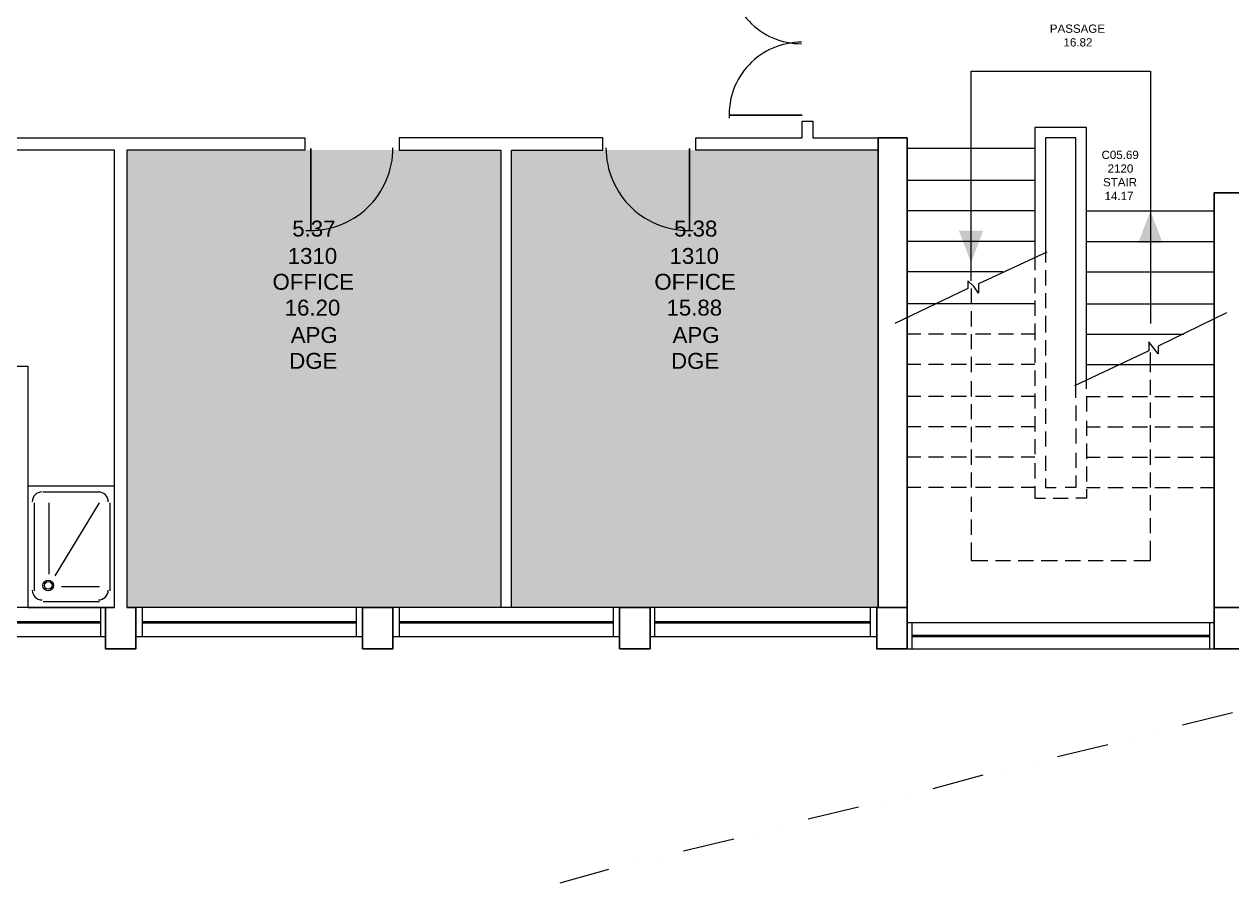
# Model space of a CAD drawing. Header units: millimetres. Extents: x 0 to 90.2, y 0 to 62.5.
# Drawn here: x 61.68 to 73.59, y 19.06 to 27.53 of the extents above; entities that cross this region are included whole.
import ezdxf

# ---------------------------------------------------------------- set-up
doc = ezdxf.new("R2010")
doc.units = ezdxf.units.MM
for name, color, linetype in [('PDF_014405$BL', 7, 'Continuous'), ('PDF_014405$DR', 7, 'Continuous'), ('PDF_014405$PL-STAIR', 7, 'Continuous'), ('PDF_014405$PL-TOIL', 7, 'Continuous'), ('PDF_014405$WA', 7, 'Continuous'), ('PDF_014405$WA-COL', 7, 'Continuous'), ('PDF_014405$WA-EXT', 7, 'Continuous'), ('PDF_014405$WN', 7, 'Continuous'), ('PDF_Text', 7, 'Continuous')]:
    doc.layers.add(name, color=color, linetype=linetype)
doc.layers.add('PDF_014405$HL-TMP', color=7, linetype='Continuous', true_color=0xe6db59)
doc.styles.add('PDF ArialMT', font='arial.ttf')

msp = doc.modelspace()

# ---------------------------------------------------------------- linework, layer by layer
at = {"layer": 'PDF_014405$BL', "lineweight": 9}
for points in [[(72.157, 23.934), (72.157, 24.024), (72.157, 26.514), (71.648, 26.514), (71.648, 25.224), (71.648, 25.104)], [(72.052, 23.844), (72.052, 23.979), (72.052, 26.409), (71.752, 26.409), (71.752, 25.284), (71.752, 25.179)], [(71.648, 25.029), (71.648, 24.879)], [(71.752, 25.104), (71.752, 24.954)], [(71.648, 24.804), (71.648, 24.654)], [(71.752, 24.879), (71.752, 24.729)], [(71.752, 24.654), (71.752, 24.489)], [(71.648, 24.579), (71.648, 24.414)], [(70.388, 24.474), (70.388, 24.474)], [(71.752, 24.414), (71.752, 24.264)], [(71.648, 24.339), (71.648, 24.189)], [(71.752, 24.189), (71.752, 24.039)], [(71.648, 24.114), (71.648, 23.964)], [(71.752, 23.964), (71.752, 23.814)], [(71.648, 23.889), (71.648, 23.739)], [(72.157, 23.859), (72.157, 23.709)], [(71.752, 23.739), (71.752, 23.589)], [(72.052, 23.769), (72.052, 23.619)], [(71.648, 23.664), (71.648, 23.514)], [(72.157, 23.619), (72.157, 23.469)], [(71.752, 23.514), (71.752, 23.364)], [(72.052, 23.544), (72.052, 23.394)], [(71.648, 23.439), (71.648, 23.289)], [(72.157, 23.394), (72.157, 23.244)], [(71.752, 23.274), (71.752, 23.124)], [(72.052, 23.304), (72.052, 23.154)], [(71.648, 23.199), (71.648, 23.049)], [(72.157, 23.169), (72.157, 23.019)], [(71.752, 23.049), (71.752, 22.959), (71.857, 22.959)], [(72.052, 23.079), (72.052, 22.959), (71.947, 22.959)], [(71.648, 22.974), (71.648, 22.854), (71.752, 22.854)], [(72.157, 22.944), (72.157, 22.854), (72.052, 22.854)], [(71.827, 22.854), (71.977, 22.854)], [(62.483, 21.775), (60.249, 21.775)], [(65.018, 21.775), (62.783, 21.775)], [(67.553, 21.775), (65.318, 21.775)], [(70.088, 21.775), (67.853, 21.775)], [(73.417, 21.625), (70.388, 21.625)], [(60.249, 21.49), (62.483, 21.49)], [(62.783, 21.49), (65.018, 21.49)], [(65.318, 21.49), (67.553, 21.49)], [(67.853, 21.49), (70.088, 21.49)], [(70.388, 21.37), (73.417, 21.37)], [(73.102, 20.62), (73.597, 20.74)], [(72.607, 20.485), (72.607, 20.485)], [(72.862, 20.545), (72.862, 20.545)], [(71.872, 20.305), (72.367, 20.425)], [(71.378, 20.185), (71.378, 20.185)], [(71.633, 20.245), (71.633, 20.245)], [(70.643, 19.99), (71.138, 20.125)], [(70.403, 19.93), (70.403, 19.93)], [(69.413, 19.69), (69.908, 19.81)], [(70.148, 19.87), (70.148, 19.87)], [(68.933, 19.555), (68.933, 19.555)], [(69.173, 19.615), (69.173, 19.615)], [(68.183, 19.375), (68.678, 19.495)], [(67.943, 19.315), (67.943, 19.315)], [(66.968, 19.06), (67.448, 19.195)], [(67.703, 19.255), (67.703, 19.255)]]:
    msp.add_lwpolyline(points, dxfattribs=at)
at = {"layer": 'PDF_014405$DR', "lineweight": 0}
for points in [[(69.353, 26.634), (68.633, 26.634), (69.353, 26.634)], [(64.508, 26.304), (64.508, 25.494), (64.508, 26.304)], [(68.243, 26.304), (68.243, 25.494), (68.243, 26.304)]]:
    msp.add_lwpolyline(points, dxfattribs=at)
for centre, radius, start, end in [((69.345, 28.051), 0.712, 177.0446, 270.0006), ((69.345, 26.642), 0.712, 89.9994, 182.9554), ((64.501, 26.312), 0.817, 267.0442, 359.9999), ((68.235, 26.312), 0.817, 180.0001, 272.9558)]:
    msp.add_arc(centre, radius, start, end, dxfattribs=at)
at = {"layer": 'PDF_014405$HL-TMP', "transparency": 33554559}
for points in [[(66.383, 26.289), (62.693, 26.289), (66.383, 21.775)], [(62.693, 26.289), (66.383, 21.775), (62.693, 21.775)], [(70.103, 26.289), (66.488, 26.289), (70.103, 21.775)], [(66.488, 26.289), (70.103, 21.775), (66.488, 21.775)]]:
    msp.add_solid(points, dxfattribs=at)
at = {"layer": 'PDF_014405$PL-STAIR', "lineweight": 9}
for points in [[(71.018, 24.999), (71.018, 25.179), (71.018, 26.304), (71.018, 27.069), (72.787, 27.069), (72.787, 25.689), (72.787, 24.579)], [(71.648, 26.304), (70.388, 26.304)], [(71.648, 25.989), (70.388, 25.989)], [(71.648, 25.689), (70.388, 25.689)], [(72.157, 25.689), (73.417, 25.689)], [(71.648, 25.389), (70.388, 25.389)], [(72.157, 25.389), (73.417, 25.389)], [(71.767, 25.284), (71.093, 24.969), (71.093, 24.879), (71.048, 24.939), (70.988, 24.999), (70.988, 24.924), (70.268, 24.579)], [(71.333, 25.089), (70.388, 25.089)], [(72.157, 25.089), (73.417, 25.089)], [(71.018, 24.924), (71.018, 24.774)], [(71.648, 24.774), (70.703, 24.774), (70.388, 24.774)], [(72.157, 24.774), (73.417, 24.774)], [(71.018, 24.699), (71.018, 24.549)], [(73.537, 24.684), (72.862, 24.354), (72.862, 24.279), (72.817, 24.339), (72.772, 24.399), (72.772, 24.309), (72.037, 23.964)], [(70.523, 24.474), (70.388, 24.474)], [(70.748, 24.474), (70.598, 24.474)], [(70.973, 24.474), (70.823, 24.474)], [(71.018, 24.474), (71.018, 24.324)], [(71.213, 24.474), (71.063, 24.474)], [(71.438, 24.474), (71.288, 24.474)], [(71.648, 24.474), (71.513, 24.474)], [(72.157, 24.474), (73.117, 24.474)], [(72.787, 24.099), (72.787, 24.294)], [(71.018, 24.249), (71.018, 24.099)], [(70.523, 24.174), (70.388, 24.174)], [(70.748, 24.174), (70.598, 24.174)], [(70.973, 24.174), (70.823, 24.174)], [(71.213, 24.174), (71.063, 24.174)], [(71.438, 24.174), (71.288, 24.174)], [(71.648, 24.174), (71.513, 24.174)], [(72.157, 24.174), (72.472, 24.174), (73.417, 24.174)], [(71.018, 24.009), (71.018, 23.859)], [(72.787, 23.874), (72.787, 24.024)], [(70.523, 23.859), (70.388, 23.859)], [(70.748, 23.859), (70.598, 23.859)], [(70.973, 23.859), (70.823, 23.859)], [(71.213, 23.859), (71.063, 23.859)], [(71.438, 23.859), (71.288, 23.859)], [(71.648, 23.859), (71.513, 23.859)], [(72.157, 23.859), (72.292, 23.859)], [(72.367, 23.859), (72.517, 23.859)], [(72.607, 23.859), (72.757, 23.859)], [(72.832, 23.859), (72.982, 23.859)], [(73.057, 23.859), (73.207, 23.859)], [(73.282, 23.859), (73.417, 23.859)], [(71.018, 23.784), (71.018, 23.634)], [(72.787, 23.649), (72.787, 23.799)], [(70.523, 23.559), (70.388, 23.559)], [(70.748, 23.559), (70.598, 23.559)], [(70.973, 23.559), (70.823, 23.559)], [(71.018, 23.559), (71.018, 23.409)], [(71.213, 23.559), (71.063, 23.559)], [(71.438, 23.559), (71.288, 23.559)], [(71.648, 23.559), (71.513, 23.559)], [(72.157, 23.559), (72.292, 23.559)], [(72.367, 23.559), (72.517, 23.559)], [(72.607, 23.559), (72.757, 23.559)], [(72.787, 23.409), (72.787, 23.574)], [(72.832, 23.559), (72.982, 23.559)], [(73.057, 23.559), (73.207, 23.559)], [(73.282, 23.559), (73.417, 23.559)], [(70.523, 23.259), (70.388, 23.259)], [(70.748, 23.259), (70.598, 23.259)], [(70.973, 23.259), (70.823, 23.259)], [(71.018, 23.334), (71.018, 23.184)], [(71.213, 23.259), (71.063, 23.259)], [(71.438, 23.259), (71.288, 23.259)], [(71.648, 23.259), (71.513, 23.259)], [(72.157, 23.259), (72.292, 23.259)], [(72.367, 23.259), (72.517, 23.259)], [(72.607, 23.259), (72.757, 23.259)], [(72.787, 23.184), (72.787, 23.334)], [(72.832, 23.259), (72.982, 23.259)], [(73.057, 23.259), (73.207, 23.259)], [(73.282, 23.259), (73.417, 23.259)], [(71.018, 23.109), (71.018, 22.959)], [(72.787, 22.959), (72.787, 23.109)], [(70.523, 22.959), (70.388, 22.959)], [(70.748, 22.959), (70.598, 22.959)], [(70.973, 22.959), (70.823, 22.959)], [(71.018, 22.869), (71.018, 22.719)], [(71.213, 22.959), (71.063, 22.959)], [(71.438, 22.959), (71.288, 22.959)], [(71.648, 22.959), (71.513, 22.959)], [(72.157, 22.959), (72.292, 22.959)], [(72.367, 22.959), (72.517, 22.959)], [(72.607, 22.959), (72.757, 22.959)], [(72.787, 22.734), (72.787, 22.884)], [(72.832, 22.959), (72.982, 22.959)], [(73.057, 22.959), (73.207, 22.959)], [(73.282, 22.959), (73.417, 22.959)], [(71.018, 22.644), (71.018, 22.494)], [(72.787, 22.509), (72.787, 22.659)], [(71.018, 22.419), (71.018, 22.239), (71.183, 22.239)], [(72.622, 22.239), (72.787, 22.239), (72.787, 22.434)], [(71.258, 22.239), (71.408, 22.239)], [(71.483, 22.239), (71.633, 22.239)], [(71.708, 22.239), (71.872, 22.239)], [(71.947, 22.239), (72.097, 22.239)], [(72.172, 22.239), (72.322, 22.239)], [(72.397, 22.239), (72.547, 22.239)]]:
    msp.add_lwpolyline(points, dxfattribs=at)
at = {"layer": 'PDF_014405$PL-STAIR', "transparency": 33554559}
for points in [[(72.907, 25.374), (72.787, 25.689), (72.667, 25.374)], [(70.898, 25.494), (71.018, 25.179), (71.138, 25.494)]]:
    msp.add_solid(points, dxfattribs=at)
at = {"layer": 'PDF_014405$PL-TOIL', "lineweight": 9}
msp.add_lwpolyline([(61.718, 21.775), (62.573, 21.775), (62.573, 22.974), (61.718, 22.974)], close=True, dxfattribs=at)
for points in [[(62.423, 22.914), (61.868, 22.914)], [(61.778, 22.809), (61.778, 21.94)], [(61.928, 22.105), (61.928, 22.809)], [(61.988, 22.09), (62.423, 22.809)], [(62.528, 21.94), (62.528, 22.809)], [(62.048, 21.985), (62.423, 21.985)], [(61.868, 21.835), (62.423, 21.835)]]:
    msp.add_lwpolyline(points, dxfattribs=at)
for radius in [0.0525, 0.0375]:
    msp.add_circle((61.918, 21.994), radius, dxfattribs=at)
for centre, start, end in [((61.858, 22.819), 90, 180), ((62.413, 22.819), 0, 90), ((61.858, 21.949), 180, 270), ((62.413, 21.949), 270, 360)]:
    msp.add_arc(centre, 0.0975, start, end, dxfattribs=at)
at = {"layer": 'PDF_014405$WA', "lineweight": 20}
for points in [[(70.103, 26.289), (68.303, 26.289), (68.303, 26.409), (69.353, 26.409), (69.353, 26.574), (69.458, 26.574), (69.458, 26.409), (70.103, 26.409)], [(62.573, 21.775), (62.573, 26.289), (57.399, 26.289), (57.399, 25.584), (57.279, 25.584), (57.279, 26.289), (57.204, 26.289), (57.204, 26.409), (64.448, 26.409), (64.448, 26.289), (62.693, 26.289), (62.693, 21.775)], [(66.488, 21.775), (66.488, 26.289), (67.388, 26.289), (67.388, 26.409), (65.378, 26.409), (65.378, 26.289), (66.383, 26.289), (66.383, 21.775)], [(61.598, 21.775), (61.598, 24.159), (61.718, 24.159), (61.718, 21.775)]]:
    msp.add_lwpolyline(points, dxfattribs=at)
at = {"layer": 'PDF_014405$WA-COL', "lineweight": 25}
msp.add_lwpolyline([(62.693, 21.775), (62.783, 21.775), (62.783, 21.37), (62.483, 21.37), (62.483, 21.775), (62.573, 21.775)], dxfattribs=at)
for points in [[(65.018, 21.775), (65.318, 21.775), (65.318, 21.37), (65.018, 21.37)], [(67.553, 21.775), (67.853, 21.775), (67.853, 21.37), (67.553, 21.37)], [(70.088, 21.775), (70.388, 21.775), (70.388, 21.37), (70.088, 21.37)], [(73.417, 21.775), (73.732, 21.775), (73.732, 21.37), (73.417, 21.37)]]:
    msp.add_lwpolyline(points, close=True, dxfattribs=at)
at = {"layer": 'PDF_014405$WA-EXT', "lineweight": 25}
for points in [[(70.388, 21.775), (70.388, 26.409), (70.103, 26.409), (70.103, 21.775)], [(73.702, 21.775), (73.702, 25.554), (76.327, 25.554), (76.327, 25.794), (73.702, 25.794), (73.702, 25.869), (73.417, 25.869), (73.417, 24.624), (73.417, 21.775)]]:
    msp.add_lwpolyline(points, dxfattribs=at)
at = {"layer": 'PDF_014405$WN', "lineweight": 0}
for points in [[(62.438, 21.49), (62.438, 21.775)], [(62.483, 21.49), (62.483, 21.775)], [(62.783, 21.775), (62.783, 21.49)], [(62.843, 21.775), (62.843, 21.49)], [(64.958, 21.49), (64.958, 21.775)], [(65.018, 21.49), (65.018, 21.775)], [(65.318, 21.775), (65.318, 21.49)], [(65.378, 21.775), (65.378, 21.49)], [(67.493, 21.49), (67.493, 21.775)], [(67.553, 21.49), (67.553, 21.775)], [(67.853, 21.775), (67.853, 21.49)], [(67.898, 21.775), (67.898, 21.49)], [(70.028, 21.49), (70.028, 21.775)], [(70.088, 21.49), (70.088, 21.775)], [(60.308, 21.64), (62.438, 21.64)], [(60.308, 21.625), (62.438, 21.625)], [(62.843, 21.64), (64.958, 21.64)], [(62.843, 21.625), (64.958, 21.625)], [(65.378, 21.64), (67.493, 21.64)], [(65.378, 21.625), (67.493, 21.625)], [(67.898, 21.64), (70.028, 21.64)], [(67.898, 21.625), (70.028, 21.625)], [(70.388, 21.625), (70.388, 21.37)], [(70.433, 21.625), (70.433, 21.37)], [(73.372, 21.37), (73.372, 21.625)], [(73.417, 21.37), (73.417, 21.625)], [(70.433, 21.505), (73.372, 21.505)], [(70.433, 21.49), (73.372, 21.49)]]:
    msp.add_lwpolyline(points, dxfattribs=at)

# ---------------------------------------------------------------- texts
at = {"layer": 'PDF_Text', "attachment_point": 4, "style": 'PDF ArialMT'}
for s, insert, char_height in [('PASSAGE', (71.795, 27.487), 0.0815), ('16.82', (71.93, 27.352), 0.0815), ('C05.69', (72.305, 26.242), 0.0815), ('2120', (72.365, 26.107), 0.0815), ('STAIR', (72.32, 25.972), 0.0815), ('14.17', (72.335, 25.837), 0.0815), ('5.37', (64.325, 25.514), 0.1569), ('5.38', (68.09, 25.514), 0.1569), ('1310', (64.28, 25.244), 0.1569), ('1310', (68.045, 25.244), 0.1569), ('OFFICE', (64.13, 24.989), 0.1569), ('OFFICE', (67.895, 24.989), 0.1569), ('16.20', (64.25, 24.734), 0.1569), ('15.88', (68.015, 24.734), 0.1569), ('APG', (64.31, 24.464), 0.1569), ('APG', (68.075, 24.464), 0.1569), ('DGE', (64.295, 24.209), 0.1569), ('DGE', (68.06, 24.209), 0.1569)]:
    msp.add_mtext(s, dxfattribs=dict(at, insert=insert, char_height=char_height))

doc.saveas('drawing.dxf')
